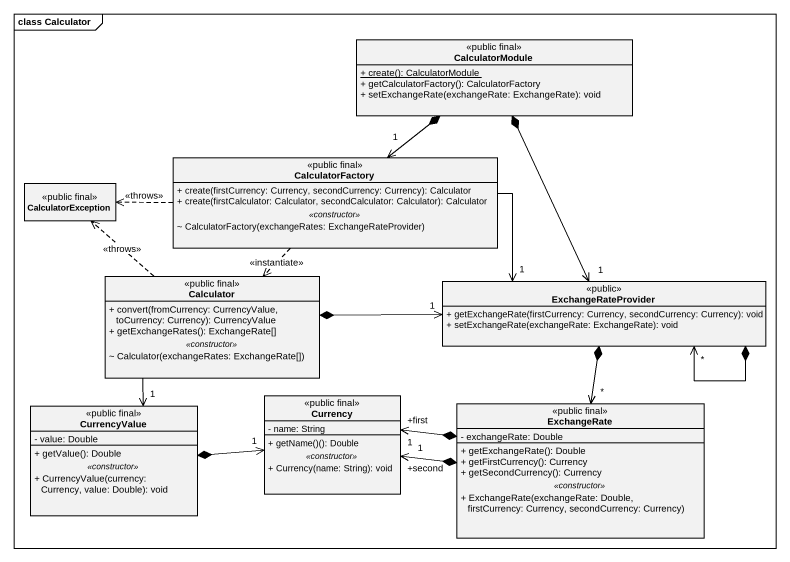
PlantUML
@startuml
mainframe class Calculator
hide circle
hide empty members
skinparam classAttributeIconSize 0
class CalculatorModule <<public final>> {
  {static} + create(): CalculatorModule
  + getCalculatorFactory(): CalculatorFactory
  + setExchangeRate(exchangeRate: ExchangeRate): void
}
class CalculatorFactory <<public final>> {
  + create(firstCurrency: Currency, secondCurrency: Currency): Calculator
  + create(firstCalculator: Calculator, secondCalculator: Calculator): Calculator
  .. <<constructor>> ..
  ~ CalculatorFactory(exchangeRates: ExchangeRateProvider)
}
class CalculatorException <<public final>>
class Calculator <<public final>> {
  + convert(fromCurrency: CurrencyValue, toCurrency: Currency): CurrencyValue
  + getExchangeRates(): ExchangeRate[]
  .. <<constructor>> ..
  ~ Calculator(exchangeRates: ExchangeRate[])
}
class ExchangeRateProvider <<public>> {
  + getExchangeRate(firstCurrency: Currency, secondCurrency: Currency): void
  + setExchangeRate(exchangeRate: ExchangeRate): void
}
class CurrencyValue <<public final>> {
  - value: Double
  --
  + getValue(): Double
  .. <<constructor>> ..
  + CurrencyValue(currency: Currency, value: Double): void
}
class Currency <<public final>> {
  - name: String
  --
  + getName()(): Double
  .. <<constructor>> ..
  + Currency(name: String): void
}
class ExchangeRate <<public final>> {
  - exchangeRate: Double
  --
  + getExchangeRate(): Double
  + getFirstCurrency(): Currency
  + getSecondCurrency(): Currency
  .. <<constructor>> ..
  + ExchangeRate(exchangeRate: Double, firstCurrency: Currency, secondCurrency: Currency)
}
CalculatorFactory "1" <-up-* CalculatorModule
CalculatorFactory .left.> CalculatorException : <<throws>>
CalculatorFactory ..> Calculator : <<instantiate>>
CalculatorFactory -right-> "1" ExchangeRateProvider
Calculator .up.> CalculatorException : <<throws>>
Calculator *-right-> "1" ExchangeRateProvider
Calculator --> "1" CurrencyValue
ExchangeRateProvider "1" <-up-* CalculatorModule
ExchangeRateProvider "*" <--* ExchangeRateProvider
Currency "1" <-left-* CurrencyValue
Currency "+first\n1" <-right-* ExchangeRate
Currency "+second\n1" <-right-* ExchangeRate
ExchangeRate "*" <-up-* ExchangeRateProvider
@enduml
